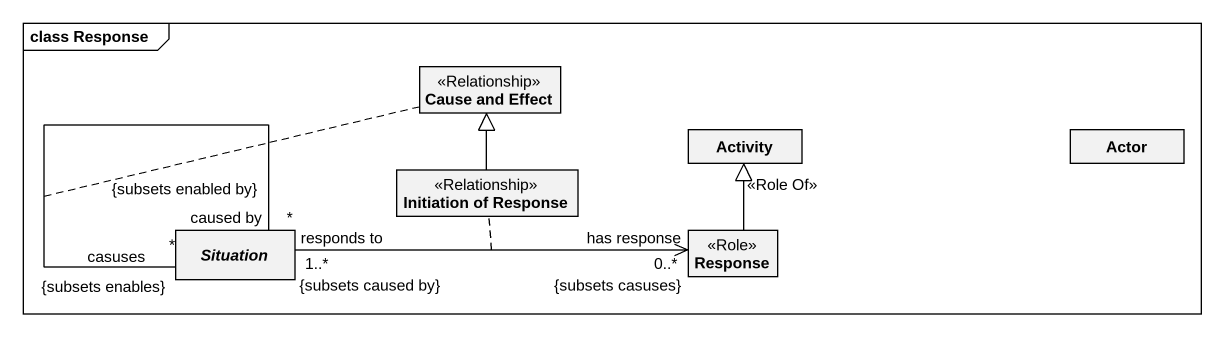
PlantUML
@startuml
mainframe class Response
hide circle
hide empty members
class "Cause and Effect" as Cause_and_Effect <<Relationship>>
class "Initiation of Response" as Initiation_of_Response <<Relationship>>
class Activity
class "Actor" as Actor_
abstract class Situation
class Response <<Role>>
Initiation_of_Response -up-|> Cause_and_Effect
Situation "casuses\n*\n{subsets enables}" -- "caused by\n*\n{subsets enabled by}" Situation
(Situation, Situation) .. Cause_and_Effect
Situation "1..*\n{subsets caused by}\nresponds to" -right-> "0..*\nhas response\n{subsets casuses}" Response
(Situation, Response) .. Initiation_of_Response
Response -up-|> Activity : <<Role Of>>
@enduml
